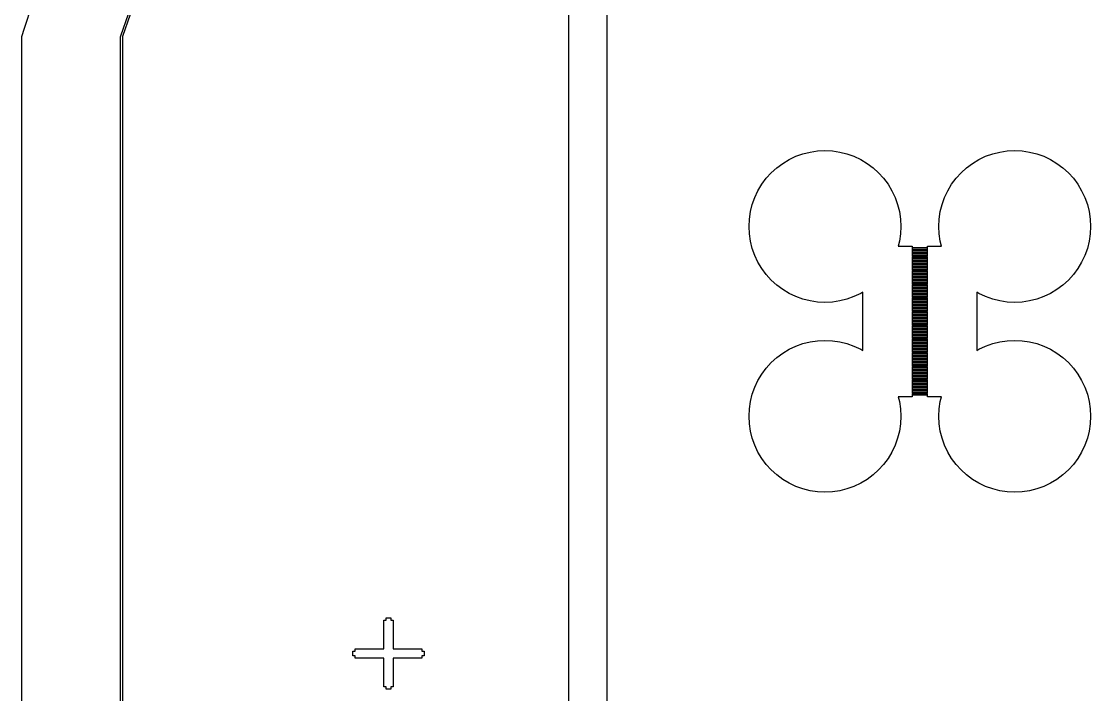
# Model space of a CAD drawing. Extents: x -18 to 85, y -20 to 85.
# Drawn here: x -17.67 to 10.5, y 31.17 to 48.9 of the extents above; entities that cross this region are included whole.
import ezdxf

# ---------------------------------------------------------------- set-up
doc = ezdxf.new("R2010")
doc.units = 0

msp = doc.modelspace()

# ---------------------------------------------------------------- linework, layer by layer
for p, q in [((-3.25, -2.75), (-3.25, 67.25)), ((-2.25, 66.75), (-2.25, -2.25)), ((-17.3944, 49.3288), (-17.6002, 48.7183)), ((-15.054, 48.5236), (-14.8507, 49.1029)), ((-14.8037, 49.0861), (-15.0067, 48.5074)), ((-17.6002, 48.7183), (-17.6718, 48.4971)), ((-17.6718, 48.4971), (-17.6718, 16.0029)), ((-15.0621, 48.4995), (-15.054, 48.5236)), ((-15.0621, 16.0005), (-15.0621, 48.4995)), ((-15.0067, 48.5074), (-15.0093, 48.4998)), ((-15.0093, 48.4998), (-15.0093, 16.0002)), ((2.73463, 45.3477), (2.91943, 45.4139)), ((2.91943, 45.4139), (3.10983, 45.4616)), ((3.10983, 45.4616), (3.30397, 45.4904)), ((3.30397, 45.4904), (3.5, 45.5)), ((3.5, 45.5), (3.69604, 45.4904)), ((3.69604, 45.4904), (3.89018, 45.4616)), ((3.89018, 45.4616), (4.08058, 45.4139)), ((4.08058, 45.4139), (4.26538, 45.3477)), ((7.73462, 45.3477), (7.91942, 45.4139)), ((7.91942, 45.4139), (8.10982, 45.4616)), ((8.10982, 45.4616), (8.30396, 45.4904)), ((8.30396, 45.4904), (8.5, 45.5)), ((8.5, 45.5), (8.69603, 45.4904)), ((8.69603, 45.4904), (8.89017, 45.4616)), ((8.89017, 45.4616), (9.08057, 45.4139)), ((9.08057, 45.4139), (9.26537, 45.3477)), ((2.23122, 45.046), (2.38887, 45.1629)), ((2.38887, 45.1629), (2.55722, 45.2638)), ((2.55722, 45.2638), (2.73463, 45.3477)), ((4.26538, 45.3477), (4.44279, 45.2638)), ((4.44279, 45.2638), (4.61115, 45.1629)), ((4.61115, 45.1629), (4.7688, 45.046)), ((7.2312, 45.046), (7.38885, 45.1629)), ((7.38885, 45.1629), (7.55721, 45.2638)), ((7.55721, 45.2638), (7.73462, 45.3477)), ((9.26537, 45.3477), (9.44278, 45.2638)), ((9.44278, 45.2638), (9.61113, 45.1629)), ((9.61113, 45.1629), (9.76878, 45.046)), ((1.95398, 44.7688), (2.0858, 44.9142)), ((2.0858, 44.9142), (2.23122, 45.046)), ((4.7688, 45.046), (4.91422, 44.9142)), ((4.91422, 44.9142), (5.04604, 44.7688)), ((6.95396, 44.7688), (7.08578, 44.9142)), ((7.08578, 44.9142), (7.2312, 45.046)), ((9.76878, 45.046), (9.9142, 44.9142)), ((9.9142, 44.9142), (10.046, 44.7688)), ((1.73616, 44.4428), (1.83707, 44.6111)), ((1.83707, 44.6111), (1.95398, 44.7688)), ((5.04604, 44.7688), (5.16295, 44.6111)), ((5.16295, 44.6111), (5.26385, 44.4428)), ((6.73615, 44.4428), (6.83705, 44.6111)), ((6.83705, 44.6111), (6.95396, 44.7688)), ((10.046, 44.7688), (10.1629, 44.6111)), ((10.1629, 44.6111), (10.2638, 44.4428)), ((1.58612, 44.0806), (1.65225, 44.2654)), ((1.65225, 44.2654), (1.73616, 44.4428)), ((5.26385, 44.4428), (5.34776, 44.2654)), ((5.34776, 44.2654), (5.41389, 44.0806)), ((6.58611, 44.0806), (6.65224, 44.2654)), ((6.65224, 44.2654), (6.73615, 44.4428)), ((10.2638, 44.4428), (10.3477, 44.2654)), ((10.3477, 44.2654), (10.4139, 44.0806)), ((1.53844, 43.8902), (1.58612, 44.0806)), ((5.41389, 44.0806), (5.46158, 43.8902)), ((6.53842, 43.8902), (6.58611, 44.0806)), ((10.4139, 44.0806), (10.4616, 43.8902)), ((1.5, 43.5), (1.50964, 43.696)), ((1.50964, 43.696), (1.53844, 43.8902)), ((5.46158, 43.8902), (5.49037, 43.696)), ((5.49037, 43.696), (5.5, 43.5)), ((6.5, 43.5), (6.50963, 43.696)), ((6.50963, 43.696), (6.53842, 43.8902)), ((10.4616, 43.8902), (10.4904, 43.696)), ((10.4904, 43.696), (10.5, 43.5)), ((1.50964, 43.304), (1.5, 43.5)), ((5.5, 43.5), (5.49037, 43.304)), ((6.50963, 43.304), (6.5, 43.5)), ((10.5, 43.5), (10.4904, 43.304)), ((1.53844, 43.1098), (1.50964, 43.304)), ((1.58612, 42.9194), (1.53844, 43.1098)), ((5.46158, 43.1098), (5.43031, 42.985)), ((5.49037, 43.304), (5.46158, 43.1098)), ((6.53842, 43.1098), (6.50963, 43.304)), ((6.56969, 42.985), (6.53842, 43.1098)), ((10.4616, 43.1098), (10.4139, 42.9194)), ((10.4904, 43.304), (10.4616, 43.1098)), ((1.65225, 42.7346), (1.58612, 42.9194)), ((5.43031, 42.985), (5.8, 42.985)), ((5.8, 42.985), (5.8, 42.945)), ((5.8, 42.945), (6.2, 42.945)), ((6.2, 42.935), (5.8, 42.935)), ((5.8, 42.935), (5.8, 42.905)), ((5.8, 42.905), (6.2, 42.905)), ((6.2, 42.895), (5.8, 42.895)), ((5.8, 42.895), (5.8, 42.865)), ((5.8, 42.865), (6.2, 42.865)), ((6.2, 42.855), (5.8, 42.855)), ((5.8, 42.855), (5.8, 42.825)), ((5.8, 42.825), (6.2, 42.825)), ((6.2, 42.945), (6.2, 42.985)), ((6.2, 42.985), (6.56969, 42.985)), ((6.2, 42.905), (6.2, 42.935)), ((6.2, 42.865), (6.2, 42.895)), ((6.2, 42.825), (6.2, 42.855)), ((10.4139, 42.9194), (10.3477, 42.7346)), ((1.73616, 42.5572), (1.65225, 42.7346)), ((1.83707, 42.3889), (1.73616, 42.5572)), ((6.2, 42.815), (5.8, 42.815)), ((5.8, 42.815), (5.8, 42.785)), ((5.8, 42.785), (6.2, 42.785)), ((6.2, 42.775), (5.8, 42.775)), ((5.8, 42.775), (5.8, 42.745)), ((5.8, 42.745), (6.2, 42.745)), ((6.2, 42.735), (5.8, 42.735)), ((5.8, 42.735), (5.8, 42.705)), ((5.8, 42.705), (6.2, 42.705)), ((6.2, 42.695), (5.8, 42.695)), ((5.8, 42.695), (5.8, 42.665)), ((5.8, 42.665), (6.2, 42.665)), ((6.2, 42.655), (5.8, 42.655)), ((5.8, 42.655), (5.8, 42.625)), ((5.8, 42.625), (6.2, 42.625)), ((6.2, 42.615), (5.8, 42.615)), ((5.8, 42.615), (5.8, 42.585)), ((5.8, 42.585), (6.2, 42.585)), ((6.2, 42.575), (5.8, 42.575)), ((5.8, 42.575), (5.8, 42.545)), ((5.8, 42.545), (6.2, 42.545)), ((6.2, 42.785), (6.2, 42.815)), ((6.2, 42.745), (6.2, 42.775)), ((6.2, 42.705), (6.2, 42.735)), ((6.2, 42.665), (6.2, 42.695)), ((6.2, 42.625), (6.2, 42.655)), ((6.2, 42.585), (6.2, 42.615)), ((6.2, 42.545), (6.2, 42.575)), ((10.2638, 42.5572), (10.1629, 42.3889)), ((10.3477, 42.7346), (10.2638, 42.5572)), ((1.95398, 42.2312), (1.83707, 42.3889)), ((6.2, 42.535), (5.8, 42.535)), ((5.8, 42.535), (5.8, 42.505)), ((5.8, 42.505), (6.2, 42.505)), ((6.2, 42.495), (5.8, 42.495)), ((5.8, 42.495), (5.8, 42.465)), ((5.8, 42.465), (6.2, 42.465)), ((6.2, 42.455), (5.8, 42.455)), ((5.8, 42.455), (5.8, 42.425)), ((5.8, 42.425), (6.2, 42.425)), ((6.2, 42.415), (5.8, 42.415)), ((5.8, 42.415), (5.8, 42.385)), ((5.8, 42.385), (6.2, 42.385)), ((6.2, 42.375), (5.8, 42.375)), ((5.8, 42.375), (5.8, 42.345)), ((5.8, 42.345), (6.2, 42.345)), ((6.2, 42.335), (5.8, 42.335)), ((5.8, 42.335), (5.8, 42.305)), ((5.8, 42.305), (6.2, 42.305)), ((6.2, 42.295), (5.8, 42.295)), ((5.8, 42.295), (5.8, 42.265)), ((5.8, 42.265), (6.2, 42.265)), ((6.2, 42.505), (6.2, 42.535)), ((6.2, 42.465), (6.2, 42.495)), ((6.2, 42.425), (6.2, 42.455)), ((6.2, 42.385), (6.2, 42.415)), ((6.2, 42.345), (6.2, 42.375)), ((6.2, 42.305), (6.2, 42.335)), ((6.2, 42.265), (6.2, 42.295)), ((10.1629, 42.3889), (10.046, 42.2312)), ((2.0858, 42.0858), (1.95398, 42.2312)), ((2.23122, 41.954), (2.0858, 42.0858)), ((6.2, 42.255), (5.8, 42.255)), ((5.8, 42.255), (5.8, 42.225)), ((5.8, 42.225), (6.2, 42.225)), ((6.2, 42.215), (5.8, 42.215)), ((5.8, 42.215), (5.8, 42.185)), ((5.8, 42.185), (6.2, 42.185)), ((6.2, 42.175), (5.8, 42.175)), ((5.8, 42.175), (5.8, 42.145)), ((5.8, 42.145), (6.2, 42.145)), ((6.2, 42.135), (5.8, 42.135)), ((5.8, 42.135), (5.8, 42.105)), ((5.8, 42.105), (6.2, 42.105)), ((6.2, 42.095), (5.8, 42.095)), ((5.8, 42.095), (5.8, 42.065)), ((5.8, 42.065), (6.2, 42.065)), ((6.2, 42.055), (5.8, 42.055)), ((5.8, 42.055), (5.8, 42.025)), ((5.8, 42.025), (6.2, 42.025)), ((6.2, 42.015), (5.8, 42.015)), ((5.8, 42.015), (5.8, 41.985)), ((5.8, 41.985), (6.2, 41.985)), ((6.2, 42.225), (6.2, 42.255)), ((6.2, 42.185), (6.2, 42.215)), ((6.2, 42.145), (6.2, 42.175)), ((6.2, 42.105), (6.2, 42.135)), ((6.2, 42.065), (6.2, 42.095)), ((6.2, 42.025), (6.2, 42.055)), ((6.2, 41.985), (6.2, 42.015)), ((9.9142, 42.0858), (9.76878, 41.954)), ((10.046, 42.2312), (9.9142, 42.0858)), ((2.38887, 41.8371), (2.23122, 41.954)), ((2.55722, 41.7361), (2.38887, 41.8371)), ((2.73463, 41.6522), (2.55722, 41.7361)), ((4.44279, 41.7361), (4.26538, 41.6522)), ((4.5, 41.7704), (4.44279, 41.7361)), ((4.5, 40.2296), (4.5, 41.7704)), ((6.2, 41.975), (5.8, 41.975)), ((5.8, 41.975), (5.8, 41.945)), ((5.8, 41.945), (6.2, 41.945)), ((6.2, 41.935), (5.8, 41.935)), ((5.8, 41.935), (5.8, 41.905)), ((5.8, 41.905), (6.2, 41.905)), ((6.2, 41.895), (5.8, 41.895)), ((5.8, 41.895), (5.8, 41.865)), ((5.8, 41.865), (6.2, 41.865)), ((6.2, 41.855), (5.8, 41.855)), ((5.8, 41.855), (5.8, 41.825)), ((5.8, 41.825), (6.2, 41.825)), ((6.2, 41.815), (5.8, 41.815)), ((5.8, 41.815), (5.8, 41.785)), ((5.8, 41.785), (6.2, 41.785)), ((6.2, 41.775), (5.8, 41.775)), ((5.8, 41.775), (5.8, 41.745)), ((5.8, 41.745), (6.2, 41.745)), ((6.2, 41.735), (5.8, 41.735)), ((5.8, 41.735), (5.8, 41.705)), ((5.8, 41.705), (6.2, 41.705)), ((6.2, 41.695), (5.8, 41.695)), ((5.8, 41.695), (5.8, 41.665)), ((6.2, 41.945), (6.2, 41.975)), ((6.2, 41.905), (6.2, 41.935)), ((6.2, 41.865), (6.2, 41.895)), ((6.2, 41.825), (6.2, 41.855)), ((6.2, 41.785), (6.2, 41.815)), ((6.2, 41.745), (6.2, 41.775)), ((6.2, 41.705), (6.2, 41.735)), ((6.2, 41.665), (6.2, 41.695)), ((7.55721, 41.7361), (7.5, 41.7704)), ((7.5, 41.7704), (7.5, 40.2296)), ((7.73462, 41.6522), (7.55721, 41.7361)), ((9.44278, 41.7361), (9.26537, 41.6522)), ((9.61113, 41.8371), (9.44278, 41.7361)), ((9.76878, 41.954), (9.61113, 41.8371)), ((2.91943, 41.5861), (2.73463, 41.6522)), ((3.10983, 41.5384), (2.91943, 41.5861)), ((3.30397, 41.5096), (3.10983, 41.5384)), ((3.5, 41.5), (3.30397, 41.5096)), ((3.69604, 41.5096), (3.5, 41.5)), ((3.89018, 41.5384), (3.69604, 41.5096)), ((4.08058, 41.5861), (3.89018, 41.5384)), ((4.26538, 41.6522), (4.08058, 41.5861)), ((5.8, 41.665), (6.2, 41.665)), ((6.2, 41.655), (5.8, 41.655)), ((5.8, 41.655), (5.8, 41.625)), ((5.8, 41.625), (6.2, 41.625)), ((6.2, 41.615), (5.8, 41.615)), ((5.8, 41.615), (5.8, 41.585)), ((5.8, 41.585), (6.2, 41.585)), ((6.2, 41.575), (5.8, 41.575)), ((5.8, 41.575), (5.8, 41.545)), ((5.8, 41.545), (6.2, 41.545)), ((6.2, 41.535), (5.8, 41.535)), ((5.8, 41.535), (5.8, 41.505)), ((5.8, 41.505), (6.2, 41.505)), ((6.2, 41.495), (5.8, 41.495)), ((5.8, 41.495), (5.8, 41.465)), ((5.8, 41.465), (6.2, 41.465)), ((6.2, 41.455), (5.8, 41.455)), ((5.8, 41.455), (5.8, 41.425)), ((5.8, 41.425), (6.2, 41.425)), ((6.2, 41.415), (5.8, 41.415)), ((5.8, 41.415), (5.8, 41.385)), ((6.2, 41.625), (6.2, 41.655)), ((6.2, 41.585), (6.2, 41.615)), ((6.2, 41.545), (6.2, 41.575)), ((6.2, 41.505), (6.2, 41.535)), ((6.2, 41.465), (6.2, 41.495)), ((6.2, 41.425), (6.2, 41.455)), ((6.2, 41.385), (6.2, 41.415)), ((7.91942, 41.5861), (7.73462, 41.6522)), ((8.10982, 41.5384), (7.91942, 41.5861)), ((8.30396, 41.5096), (8.10982, 41.5384)), ((8.5, 41.5), (8.30396, 41.5096)), ((8.69603, 41.5096), (8.5, 41.5)), ((8.89017, 41.5384), (8.69603, 41.5096)), ((9.08057, 41.5861), (8.89017, 41.5384)), ((9.26537, 41.6522), (9.08057, 41.5861)), ((5.8, 41.385), (6.2, 41.385)), ((6.2, 41.375), (5.8, 41.375)), ((5.8, 41.375), (5.8, 41.345)), ((5.8, 41.345), (6.2, 41.345)), ((6.2, 41.335), (5.8, 41.335)), ((5.8, 41.335), (5.8, 41.305)), ((5.8, 41.305), (6.2, 41.305)), ((6.2, 41.295), (5.8, 41.295)), ((5.8, 41.295), (5.8, 41.265)), ((5.8, 41.265), (6.2, 41.265)), ((6.2, 41.255), (5.8, 41.255)), ((5.8, 41.255), (5.8, 41.225)), ((5.8, 41.225), (6.2, 41.225)), ((6.2, 41.215), (5.8, 41.215)), ((5.8, 41.215), (5.8, 41.185)), ((5.8, 41.185), (6.2, 41.185)), ((6.2, 41.175), (5.8, 41.175)), ((5.8, 41.175), (5.8, 41.145)), ((5.8, 41.145), (6.2, 41.145)), ((6.2, 41.135), (5.8, 41.135)), ((5.8, 41.135), (5.8, 41.105)), ((6.2, 41.345), (6.2, 41.375)), ((6.2, 41.305), (6.2, 41.335)), ((6.2, 41.265), (6.2, 41.295)), ((6.2, 41.225), (6.2, 41.255)), ((6.2, 41.185), (6.2, 41.215)), ((6.2, 41.145), (6.2, 41.175)), ((6.2, 41.105), (6.2, 41.135)), ((5.8, 41.105), (6.2, 41.105)), ((6.2, 41.095), (5.8, 41.095)), ((5.8, 41.095), (5.8, 41.065)), ((5.8, 41.065), (6.2, 41.065)), ((6.2, 41.055), (5.8, 41.055)), ((5.8, 41.055), (5.8, 41.025)), ((5.8, 41.025), (6.2, 41.025)), ((6.2, 41.015), (5.8, 41.015)), ((5.8, 41.015), (5.8, 40.985)), ((5.8, 40.985), (6.2, 40.985)), ((6.2, 40.975), (5.8, 40.975)), ((5.8, 40.975), (5.8, 40.945)), ((5.8, 40.945), (6.2, 40.945)), ((6.2, 40.935), (5.8, 40.935)), ((5.8, 40.935), (5.8, 40.905)), ((5.8, 40.905), (6.2, 40.905)), ((6.2, 40.895), (5.8, 40.895)), ((5.8, 40.895), (5.8, 40.865)), ((5.8, 40.865), (6.2, 40.865)), ((6.2, 40.855), (5.8, 40.855)), ((5.8, 40.855), (5.8, 40.825)), ((6.2, 41.065), (6.2, 41.095)), ((6.2, 41.025), (6.2, 41.055)), ((6.2, 40.985), (6.2, 41.015)), ((6.2, 40.945), (6.2, 40.975)), ((6.2, 40.905), (6.2, 40.935)), ((6.2, 40.865), (6.2, 40.895)), ((6.2, 40.825), (6.2, 40.855)), ((5.8, 40.825), (6.2, 40.825)), ((6.2, 40.815), (5.8, 40.815)), ((5.8, 40.815), (5.8, 40.785)), ((5.8, 40.785), (6.2, 40.785)), ((6.2, 40.775), (5.8, 40.775)), ((5.8, 40.775), (5.8, 40.745)), ((5.8, 40.745), (6.2, 40.745)), ((6.2, 40.735), (5.8, 40.735)), ((5.8, 40.735), (5.8, 40.705)), ((5.8, 40.705), (6.2, 40.705)), ((6.2, 40.695), (5.8, 40.695)), ((5.8, 40.695), (5.8, 40.665)), ((5.8, 40.665), (6.2, 40.665)), ((6.2, 40.655), (5.8, 40.655)), ((5.8, 40.655), (5.8, 40.625)), ((5.8, 40.625), (6.2, 40.625)), ((6.2, 40.615), (5.8, 40.615)), ((5.8, 40.615), (5.8, 40.585)), ((5.8, 40.585), (6.2, 40.585)), ((6.2, 40.575), (5.8, 40.575)), ((5.8, 40.575), (5.8, 40.545)), ((6.2, 40.785), (6.2, 40.815)), ((6.2, 40.745), (6.2, 40.775)), ((6.2, 40.705), (6.2, 40.735)), ((6.2, 40.665), (6.2, 40.695)), ((6.2, 40.625), (6.2, 40.655)), ((6.2, 40.585), (6.2, 40.615)), ((6.2, 40.545), (6.2, 40.575)), ((2.55722, 40.2639), (2.73463, 40.3478)), ((2.73463, 40.3478), (2.91943, 40.4139)), ((2.91943, 40.4139), (3.10983, 40.4616)), ((3.10983, 40.4616), (3.30397, 40.4904)), ((3.30397, 40.4904), (3.5, 40.5)), ((3.5, 40.5), (3.69604, 40.4904)), ((3.69604, 40.4904), (3.89018, 40.4616)), ((3.89018, 40.4616), (4.08058, 40.4139)), ((4.08058, 40.4139), (4.26538, 40.3478)), ((4.26538, 40.3478), (4.44279, 40.2639)), ((5.8, 40.545), (6.2, 40.545)), ((6.2, 40.535), (5.8, 40.535)), ((5.8, 40.535), (5.8, 40.505)), ((5.8, 40.505), (6.2, 40.505)), ((6.2, 40.495), (5.8, 40.495)), ((5.8, 40.495), (5.8, 40.465)), ((5.8, 40.465), (6.2, 40.465)), ((6.2, 40.455), (5.8, 40.455)), ((5.8, 40.455), (5.8, 40.425)), ((5.8, 40.425), (6.2, 40.425)), ((6.2, 40.415), (5.8, 40.415)), ((5.8, 40.415), (5.8, 40.385)), ((5.8, 40.385), (6.2, 40.385)), ((6.2, 40.375), (5.8, 40.375)), ((5.8, 40.375), (5.8, 40.345)), ((5.8, 40.345), (6.2, 40.345)), ((6.2, 40.335), (5.8, 40.335)), ((5.8, 40.335), (5.8, 40.305)), ((5.8, 40.305), (6.2, 40.305)), ((6.2, 40.295), (5.8, 40.295)), ((5.8, 40.295), (5.8, 40.265)), ((6.2, 40.505), (6.2, 40.535)), ((6.2, 40.465), (6.2, 40.495)), ((6.2, 40.425), (6.2, 40.455)), ((6.2, 40.385), (6.2, 40.415)), ((6.2, 40.345), (6.2, 40.375)), ((6.2, 40.305), (6.2, 40.335)), ((6.2, 40.265), (6.2, 40.295)), ((7.55721, 40.2639), (7.73462, 40.3478)), ((7.73462, 40.3478), (7.91942, 40.4139)), ((7.91942, 40.4139), (8.10982, 40.4616)), ((8.10982, 40.4616), (8.30396, 40.4904)), ((8.30396, 40.4904), (8.5, 40.5)), ((8.5, 40.5), (8.69603, 40.4904)), ((8.69603, 40.4904), (8.89017, 40.4616)), ((8.89017, 40.4616), (9.08057, 40.4139)), ((9.08057, 40.4139), (9.26537, 40.3478)), ((9.26537, 40.3478), (9.44278, 40.2639)), ((2.0858, 39.9142), (2.23122, 40.046)), ((2.23122, 40.046), (2.38887, 40.1629)), ((2.38887, 40.1629), (2.55722, 40.2639)), ((4.44279, 40.2639), (4.5, 40.2296)), ((5.8, 40.265), (6.2, 40.265)), ((6.2, 40.255), (5.8, 40.255)), ((5.8, 40.255), (5.8, 40.225)), ((5.8, 40.225), (6.2, 40.225)), ((6.2, 40.215), (5.8, 40.215)), ((5.8, 40.215), (5.8, 40.185)), ((5.8, 40.185), (6.2, 40.185)), ((6.2, 40.175), (5.8, 40.175)), ((5.8, 40.175), (5.8, 40.145)), ((5.8, 40.145), (6.2, 40.145)), ((6.2, 40.135), (5.8, 40.135)), ((5.8, 40.135), (5.8, 40.105)), ((5.8, 40.105), (6.2, 40.105)), ((6.2, 40.095), (5.8, 40.095)), ((5.8, 40.095), (5.8, 40.065)), ((5.8, 40.065), (6.2, 40.065)), ((6.2, 40.055), (5.8, 40.055)), ((5.8, 40.055), (5.8, 40.025)), ((5.8, 40.025), (6.2, 40.025)), ((6.2, 40.015), (5.8, 40.015)), ((5.8, 40.015), (5.8, 39.985)), ((6.2, 40.225), (6.2, 40.255)), ((6.2, 40.185), (6.2, 40.215)), ((6.2, 40.145), (6.2, 40.175)), ((6.2, 40.105), (6.2, 40.135)), ((6.2, 40.065), (6.2, 40.095)), ((6.2, 40.025), (6.2, 40.055)), ((6.2, 39.985), (6.2, 40.015)), ((7.5, 40.2296), (7.55721, 40.2639)), ((9.44278, 40.2639), (9.61113, 40.1629)), ((9.61113, 40.1629), (9.76878, 40.046)), ((9.76878, 40.046), (9.9142, 39.9142)), ((1.83707, 39.6111), (1.95398, 39.7688)), ((1.95398, 39.7688), (2.0858, 39.9142)), ((5.8, 39.985), (6.2, 39.985)), ((6.2, 39.975), (5.8, 39.975)), ((5.8, 39.975), (5.8, 39.945)), ((5.8, 39.945), (6.2, 39.945)), ((6.2, 39.935), (5.8, 39.935)), ((5.8, 39.935), (5.8, 39.905)), ((5.8, 39.905), (6.2, 39.905)), ((6.2, 39.895), (5.8, 39.895)), ((5.8, 39.895), (5.8, 39.865)), ((5.8, 39.865), (6.2, 39.865)), ((6.2, 39.855), (5.8, 39.855)), ((5.8, 39.855), (5.8, 39.825)), ((5.8, 39.825), (6.2, 39.825)), ((6.2, 39.815), (5.8, 39.815)), ((5.8, 39.815), (5.8, 39.785)), ((5.8, 39.785), (6.2, 39.785)), ((6.2, 39.775), (5.8, 39.775)), ((5.8, 39.775), (5.8, 39.745)), ((5.8, 39.745), (6.2, 39.745)), ((6.2, 39.735), (5.8, 39.735)), ((5.8, 39.735), (5.8, 39.705)), ((6.2, 39.945), (6.2, 39.975)), ((6.2, 39.905), (6.2, 39.935)), ((6.2, 39.865), (6.2, 39.895)), ((6.2, 39.825), (6.2, 39.855)), ((6.2, 39.785), (6.2, 39.815)), ((6.2, 39.745), (6.2, 39.775)), ((6.2, 39.705), (6.2, 39.735)), ((9.9142, 39.9142), (10.046, 39.7688)), ((10.046, 39.7688), (10.1629, 39.6111)), ((1.65225, 39.2654), (1.73616, 39.4428)), ((1.73616, 39.4428), (1.83707, 39.6111)), ((5.8, 39.705), (6.2, 39.705)), ((6.2, 39.695), (5.8, 39.695)), ((5.8, 39.695), (5.8, 39.665)), ((5.8, 39.665), (6.2, 39.665)), ((6.2, 39.655), (5.8, 39.655)), ((5.8, 39.655), (5.8, 39.625)), ((5.8, 39.625), (6.2, 39.625)), ((6.2, 39.615), (5.8, 39.615)), ((5.8, 39.615), (5.8, 39.585)), ((5.8, 39.585), (6.2, 39.585)), ((6.2, 39.575), (5.8, 39.575)), ((5.8, 39.575), (5.8, 39.545)), ((5.8, 39.545), (6.2, 39.545)), ((6.2, 39.535), (5.8, 39.535)), ((5.8, 39.535), (5.8, 39.505)), ((5.8, 39.505), (6.2, 39.505)), ((6.2, 39.495), (5.8, 39.495)), ((5.8, 39.495), (5.8, 39.465)), ((5.8, 39.465), (6.2, 39.465)), ((6.2, 39.455), (5.8, 39.455)), ((5.8, 39.455), (5.8, 39.425)), ((6.2, 39.665), (6.2, 39.695)), ((6.2, 39.625), (6.2, 39.655)), ((6.2, 39.585), (6.2, 39.615)), ((6.2, 39.545), (6.2, 39.575)), ((6.2, 39.505), (6.2, 39.535)), ((6.2, 39.465), (6.2, 39.495)), ((6.2, 39.425), (6.2, 39.455)), ((10.1629, 39.6111), (10.2638, 39.4428)), ((10.2638, 39.4428), (10.3477, 39.2654)), ((1.58612, 39.0806), (1.65225, 39.2654)), ((5.8, 39.425), (6.2, 39.425)), ((6.2, 39.415), (5.8, 39.415)), ((5.8, 39.415), (5.8, 39.385)), ((5.8, 39.385), (6.2, 39.385)), ((6.2, 39.375), (5.8, 39.375)), ((5.8, 39.375), (5.8, 39.345)), ((5.8, 39.345), (6.2, 39.345)), ((6.2, 39.335), (5.8, 39.335)), ((5.8, 39.335), (5.8, 39.305)), ((5.8, 39.305), (6.2, 39.305)), ((6.2, 39.295), (5.8, 39.295)), ((5.8, 39.295), (5.8, 39.265)), ((5.8, 39.265), (6.2, 39.265)), ((6.2, 39.255), (5.8, 39.255)), ((5.8, 39.255), (5.8, 39.225)), ((5.8, 39.225), (6.2, 39.225)), ((6.2, 39.215), (5.8, 39.215)), ((5.8, 39.215), (5.8, 39.185)), ((5.8, 39.185), (6.2, 39.185)), ((6.2, 39.175), (5.8, 39.175)), ((5.8, 39.175), (5.8, 39.145)), ((6.2, 39.385), (6.2, 39.415)), ((6.2, 39.345), (6.2, 39.375)), ((6.2, 39.305), (6.2, 39.335)), ((6.2, 39.265), (6.2, 39.295)), ((6.2, 39.225), (6.2, 39.255)), ((6.2, 39.185), (6.2, 39.215)), ((6.2, 39.145), (6.2, 39.175)), ((10.3477, 39.2654), (10.4139, 39.0806)), ((1.50964, 38.696), (1.53844, 38.8902)), ((1.53844, 38.8902), (1.58612, 39.0806)), ((5.8, 39.015), (5.43031, 39.015)), ((5.43031, 39.015), (5.46158, 38.8902)), ((5.46158, 38.8902), (5.49037, 38.696)), ((5.8, 39.145), (6.2, 39.145)), ((6.2, 39.135), (5.8, 39.135)), ((5.8, 39.135), (5.8, 39.105)), ((5.8, 39.105), (6.2, 39.105)), ((6.2, 39.095), (5.8, 39.095)), ((5.8, 39.095), (5.8, 39.065)), ((5.8, 39.065), (6.2, 39.065)), ((6.2, 39.055), (5.8, 39.055)), ((5.8, 39.055), (5.8, 39.015)), ((6.2, 39.105), (6.2, 39.135)), ((6.2, 39.065), (6.2, 39.095)), ((6.2, 39.015), (6.2, 39.055)), ((6.56969, 39.015), (6.2, 39.015)), ((6.50963, 38.696), (6.53842, 38.8902)), ((6.53842, 38.8902), (6.56969, 39.015)), ((10.4139, 39.0806), (10.4616, 38.8902)), ((10.4616, 38.8902), (10.4904, 38.696)), ((1.5, 38.5), (1.50964, 38.696)), ((5.49037, 38.696), (5.5, 38.5)), ((6.5, 38.5), (6.50963, 38.696)), ((10.4904, 38.696), (10.5, 38.5)), ((1.50964, 38.304), (1.5, 38.5)), ((5.5, 38.5), (5.49037, 38.304)), ((6.50963, 38.304), (6.5, 38.5)), ((10.5, 38.5), (10.4904, 38.304)), ((1.53844, 38.1098), (1.50964, 38.304)), ((1.58612, 37.9194), (1.53844, 38.1098)), ((5.46158, 38.1098), (5.41389, 37.9194)), ((5.49037, 38.304), (5.46158, 38.1098)), ((6.53842, 38.1098), (6.50963, 38.304)), ((6.58611, 37.9194), (6.53842, 38.1098)), ((10.4616, 38.1098), (10.4139, 37.9194)), ((10.4904, 38.304), (10.4616, 38.1098)), ((1.65225, 37.7346), (1.58612, 37.9194)), ((5.41389, 37.9194), (5.34776, 37.7346)), ((6.65224, 37.7346), (6.58611, 37.9194)), ((10.4139, 37.9194), (10.3477, 37.7346)), ((1.73616, 37.5572), (1.65225, 37.7346)), ((1.83707, 37.3889), (1.73616, 37.5572)), ((5.26385, 37.5572), (5.16295, 37.3889)), ((5.34776, 37.7346), (5.26385, 37.5572)), ((6.73615, 37.5572), (6.65224, 37.7346)), ((6.83705, 37.3889), (6.73615, 37.5572)), ((10.2638, 37.5572), (10.1629, 37.3889)), ((10.3477, 37.7346), (10.2638, 37.5572)), ((1.95398, 37.2312), (1.83707, 37.3889)), ((2.0858, 37.0858), (1.95398, 37.2312)), ((5.04604, 37.2312), (4.91422, 37.0858)), ((5.16295, 37.3889), (5.04604, 37.2312)), ((6.95396, 37.2312), (6.83705, 37.3889)), ((7.08578, 37.0858), (6.95396, 37.2312)), ((10.046, 37.2312), (9.9142, 37.0858)), ((10.1629, 37.3889), (10.046, 37.2312)), ((2.23122, 36.954), (2.0858, 37.0858)), ((2.38887, 36.8371), (2.23122, 36.954)), ((4.7688, 36.954), (4.61115, 36.8371)), ((4.91422, 37.0858), (4.7688, 36.954)), ((7.2312, 36.954), (7.08578, 37.0858)), ((7.38885, 36.8371), (7.2312, 36.954)), ((9.76878, 36.954), (9.61113, 36.8371)), ((9.9142, 37.0858), (9.76878, 36.954)), ((2.55722, 36.7362), (2.38887, 36.8371)), ((2.73463, 36.6523), (2.55722, 36.7362)), ((2.91943, 36.5861), (2.73463, 36.6523)), ((4.26538, 36.6523), (4.08058, 36.5861)), ((4.44279, 36.7362), (4.26538, 36.6523)), ((4.61115, 36.8371), (4.44279, 36.7362)), ((7.55721, 36.7362), (7.38885, 36.8371)), ((7.73462, 36.6523), (7.55721, 36.7362)), ((7.91942, 36.5861), (7.73462, 36.6523)), ((9.26537, 36.6523), (9.08057, 36.5861)), ((9.44278, 36.7362), (9.26537, 36.6523)), ((9.61113, 36.8371), (9.44278, 36.7362)), ((3.10983, 36.5384), (2.91943, 36.5861)), ((3.30397, 36.5096), (3.10983, 36.5384)), ((3.5, 36.5), (3.30397, 36.5096)), ((3.69604, 36.5096), (3.5, 36.5)), ((3.89018, 36.5384), (3.69604, 36.5096)), ((4.08058, 36.5861), (3.89018, 36.5384)), ((8.10982, 36.5384), (7.91942, 36.5861)), ((8.30396, 36.5096), (8.10982, 36.5384)), ((8.5, 36.5), (8.30396, 36.5096)), ((8.69603, 36.5096), (8.5, 36.5)), ((8.89017, 36.5384), (8.69603, 36.5096)), ((9.08057, 36.5861), (8.89017, 36.5384)), ((-8.125, 32.375), (-8.125, 33.125)), ((-8.125, 33.125), (-8.0625, 33.125)), ((-8.0625, 33.125), (-8.0625, 33.1875)), ((-8.0625, 33.1875), (-7.9375, 33.1875)), ((-7.9375, 33.1875), (-7.9375, 33.125)), ((-7.9375, 33.125), (-7.875, 33.125)), ((-7.875, 33.125), (-7.875, 32.375)), ((-8.9375, 32.1875), (-8.9375, 32.3125)), ((-8.9375, 32.3125), (-8.875, 32.3125)), ((-8.875, 32.1875), (-8.9375, 32.1875)), ((-8.875, 32.3125), (-8.875, 32.375)), ((-8.875, 32.375), (-8.125, 32.375)), ((-8.875, 32.125), (-8.875, 32.1875)), ((-8.125, 32.125), (-8.875, 32.125)), ((-8.125, 31.375), (-8.125, 32.125)), ((-7.875, 32.375), (-7.125, 32.375)), ((-7.125, 32.125), (-7.875, 32.125)), ((-7.875, 32.125), (-7.875, 31.375)), ((-7.125, 32.375), (-7.125, 32.3125)), ((-7.125, 32.3125), (-7.0625, 32.3125)), ((-7.0625, 32.1875), (-7.125, 32.1875)), ((-7.125, 32.1875), (-7.125, 32.125)), ((-7.0625, 32.3125), (-7.0625, 32.1875)), ((-8.0625, 31.375), (-8.125, 31.375)), ((-8.0625, 31.3125), (-8.0625, 31.375)), ((-7.9375, 31.3125), (-8.0625, 31.3125)), ((-7.875, 31.375), (-7.9375, 31.375)), ((-7.9375, 31.375), (-7.9375, 31.3125))]:
    msp.add_line(p, q)

doc.saveas('drawing.dxf')
